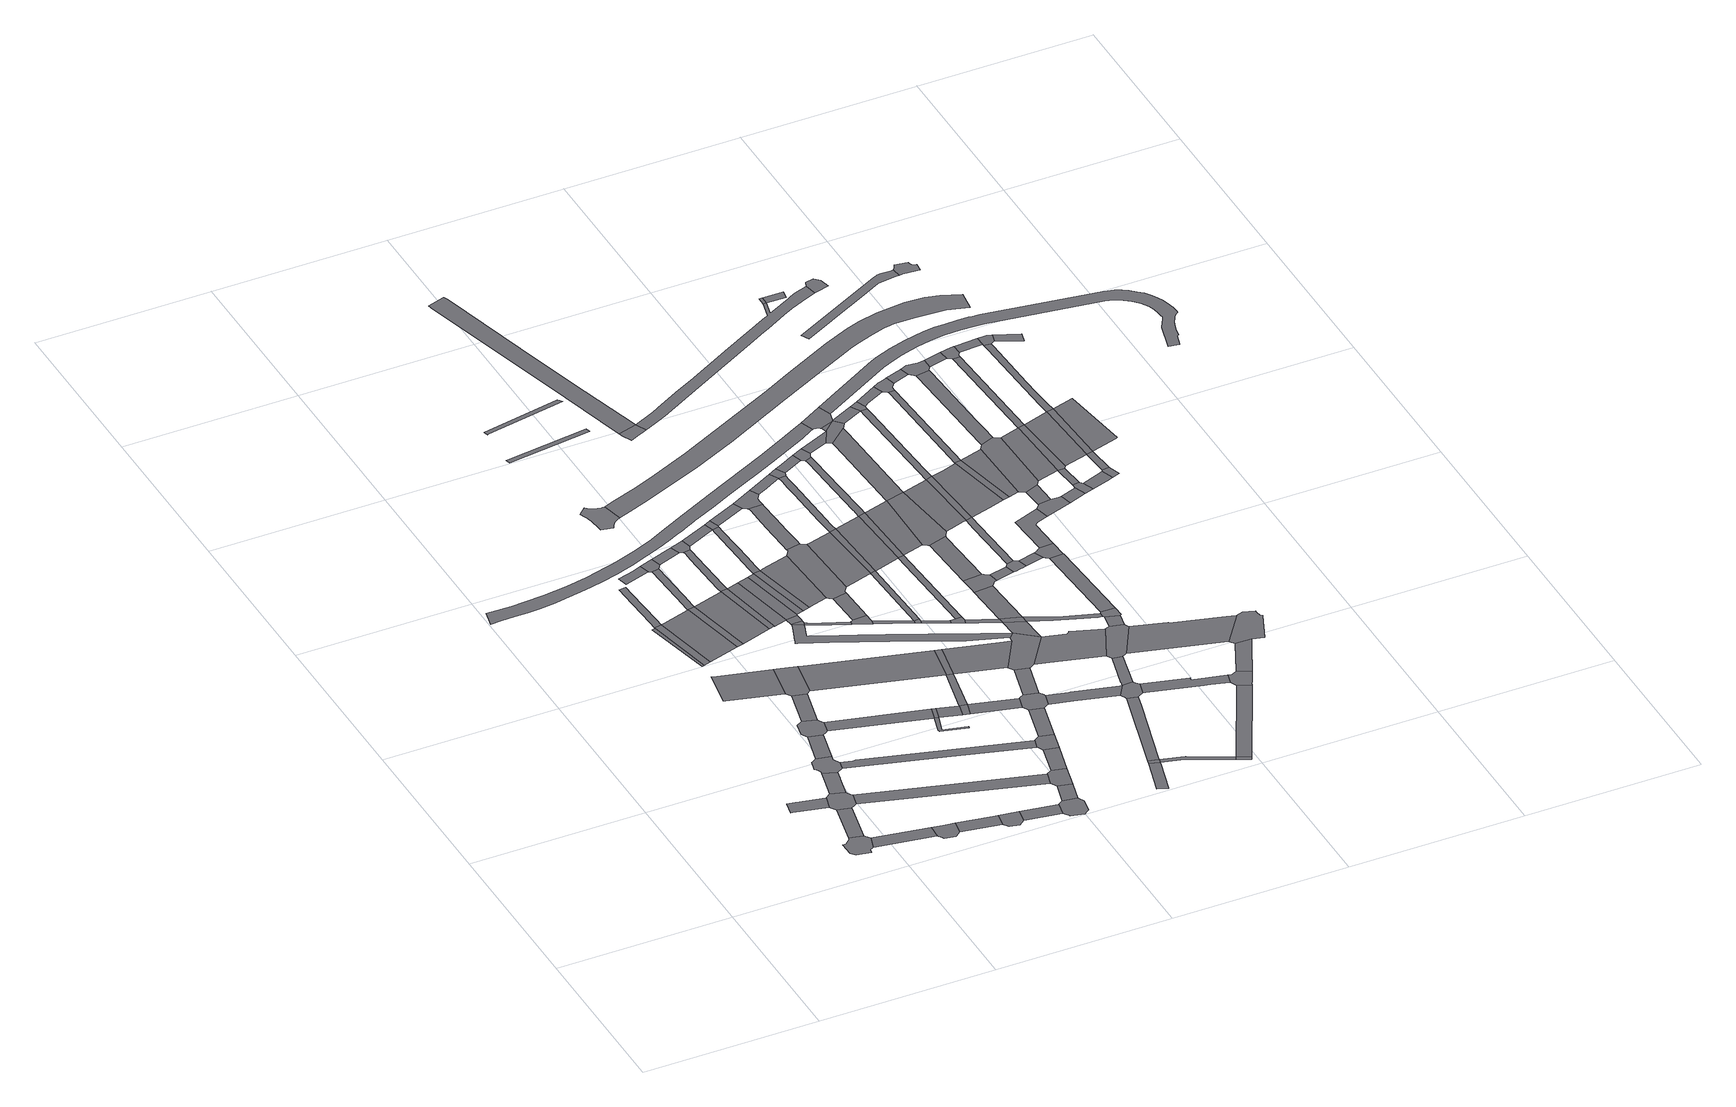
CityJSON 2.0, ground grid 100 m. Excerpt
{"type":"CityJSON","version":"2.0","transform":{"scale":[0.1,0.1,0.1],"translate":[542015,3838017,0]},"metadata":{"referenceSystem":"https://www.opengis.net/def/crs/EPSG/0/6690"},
"CityObjects":{
"road1":{"type":"Road","geometry":[{"type":"MultiSurface","lod":"1","boundaries":[[[0,1,2,3,4,5,6,7,8,9,10,11]]]}]},
"road2":{"type":"Road","attributes":{"RoadStructureAttribute.sectionType":"1"},"geometry":[{"type":"MultiSurface","lod":"1","boundaries":[[[12,13,14,15,16,17,18,19]]]}]},
"road3":{"type":"Road","attributes":{"RoadStructureAttribute.sectionType":"1"},"geometry":[{"type":"MultiSurface","lod":"1","boundaries":[[[20,0,11,21]]]}]},
"road4":{"type":"Road","geometry":[{"type":"MultiSurface","lod":"1","boundaries":[[[22,19,18,20,21,23,24,25,26,27,28]]]}]},
"road5":{"type":"Road","attributes":{"RoadStructureAttribute.sectionType":"1"},"geometry":[{"type":"MultiSurface","lod":"1","boundaries":[[[9,8,29,30]]]}]},
"road6":{"type":"Road","attributes":{"RoadStructureAttribute.sectionType":"1"},"geometry":[{"type":"MultiSurface","lod":"1","boundaries":[[[31,32,22,28,33,34,35]]]}]},
"road7":{"type":"Road","geometry":[{"type":"MultiSurface","lod":"1","boundaries":[[[36,37,38,39,40,41,42,31,35,43,44,45,46,47,48]]]}]},
"road8":{"type":"Road","geometry":[{"type":"MultiSurface","lod":"1","boundaries":[[[49,50,30,29,51,52,53,54,55]]]}]},
"road9":{"type":"Road","attributes":{"RoadStructureAttribute.sectionType":"1"},"geometry":[{"type":"MultiSurface","lod":"1","boundaries":[[[56,36,48,57]]]}]},
"road10":{"type":"Road","attributes":{"RoadStructureAttribute.sectionType":"1"},"geometry":[{"type":"MultiSurface","lod":"1","boundaries":[[[58,59,60,61]]]}]},
"road11":{"type":"Road","geometry":[{"type":"MultiSurface","lod":"1","boundaries":[[[62,63,64,56,57,65,66,67,68,69,70]]]}]},
"road12":{"type":"Road","geometry":[{"type":"MultiSurface","lod":"1","boundaries":[[[71,72,58,61,73]]]}]},
"road13":{"type":"Road","attributes":{"RoadStructureAttribute.sectionType":"1"},"geometry":[{"type":"MultiSurface","lod":"1","boundaries":[[[74,75,76,77,78,79]]]}]},
"road14":{"type":"Road","attributes":{"RoadStructureAttribute.sectionType":"1"},"geometry":[{"type":"MultiSurface","lod":"1","boundaries":[[[80,55,54,81,82]]]}]},
"road15":{"type":"Road","attributes":{"RoadStructureAttribute.sectionType":"1"},"geometry":[{"type":"MultiSurface","lod":"1","boundaries":[[[83,84,85,86,87,88,72,71]]]}]},
"road16":{"type":"Road","attributes":{"RoadStructureAttribute.sectionType":"1"},"geometry":[{"type":"MultiSurface","lod":"1","boundaries":[[[89,62,70,90]]]}]},
"road17":{"type":"Road","attributes":{"RoadStructureAttribute.sectionType":"1"},"geometry":[{"type":"MultiSurface","lod":"1","boundaries":[[[91,92,71,73,93]]]}]},
"road18":{"type":"Road","attributes":{"RoadStructureAttribute.sectionType":"1"},"geometry":[{"type":"MultiSurface","lod":"1","boundaries":[[[25,24,94,95]]]}]},
"road19":{"type":"Road","geometry":[{"type":"MultiSurface","lod":"1","boundaries":[[[96,79,78,97,89,90,98,99]]]}]},
"road20":{"type":"Road","geometry":[{"type":"MultiSurface","lod":"1","boundaries":[[[82,81,100,101,102,103,104]]]}]},
"road21":{"type":"Road","attributes":{"RoadStructureAttribute.sectionType":"1"},"geometry":[{"type":"MultiSurface","lod":"1","boundaries":[[[105,106,107,108,109]]]}]},
"road22":{"type":"Road","geometry":[{"type":"MultiSurface","lod":"1","boundaries":[[[110,111,91,93,112]]]}]},
"road23":{"type":"Road","attributes":{"RoadStructureAttribute.sectionType":"1"},"geometry":[{"type":"MultiSurface","lod":"1","boundaries":[[[113,114,115,116,117,118,119,120,111,110]]]}]},
"road24":{"type":"Road","attributes":{"RoadStructureAttribute.sectionType":"1"},"geometry":[{"type":"MultiSurface","lod":"1","boundaries":[[[67,66,121,122,123]]]}]},
"road25":{"type":"Road","attributes":{"RoadStructureAttribute.sectionType":"1"},"geometry":[{"type":"MultiSurface","lod":"1","boundaries":[[[124,125,126,45,44,127,128,129,130]]]}]},
"road26":{"type":"Road","attributes":{"RoadStructureAttribute.sectionType":"1"},"geometry":[{"type":"MultiSurface","lod":"1","boundaries":[[[131,132,110,112,133,134]]]}]},
"road27":{"type":"Road","geometry":[{"type":"MultiSurface","lod":"1","boundaries":[[[135,105,109,117,116,136]]]}]},
"road28":{"type":"Road","attributes":{"RoadStructureAttribute.sectionType":"1"},"geometry":[{"type":"MultiSurface","lod":"1","boundaries":[[[104,103,137,138]]]}]},
"road29":{"type":"Road","geometry":[{"type":"MultiSurface","lod":"1","boundaries":[[[139,140,141,142,143,144,145,146,147,148,149,150,151,152,153,154,155,156,157,158,159,160,161,162,163]]]}]},
"road30":{"type":"Road","geometry":[{"type":"MultiSurface","lod":"1","boundaries":[[[164,165,131,134,166,167,168,169,170,171]]]}]},
"road31":{"type":"Road","attributes":{"RoadStructureAttribute.sectionType":"1"},"geometry":[{"type":"MultiSurface","lod":"1","boundaries":[[[172,135,136,173]]]}]},
"road32":{"type":"Road","geometry":[{"type":"MultiSurface","lod":"1","boundaries":[[[174,175,138,137,176,177,178,179,180,181,182]]]}]},
"road33":{"type":"Road","attributes":{"RoadStructureAttribute.sectionType":"1"},"geometry":[{"type":"MultiSurface","lod":"1","boundaries":[[[183,164,171,184,185]]]}]},
"road34":{"type":"Road","attributes":{"RoadStructureAttribute.sectionType":"1"},"geometry":[{"type":"MultiSurface","lod":"1","boundaries":[[[186,187,188,189,190,191,192,193,165,164]]]}]},
"road35":{"type":"Road","attributes":{"RoadStructureAttribute.sectionType":"1"},"geometry":[{"type":"MultiSurface","lod":"1","boundaries":[[[122,194,195,196,197,198,199]]]}]},
"road36":{"type":"Road","geometry":[{"type":"MultiSurface","lod":"1","boundaries":[[[123,122,199,200]]]}]},
"road37":{"type":"Road","geometry":[{"type":"MultiSurface","lod":"1","boundaries":[[[201,202,203,204]]]}]},
"road38":{"type":"Road","attributes":{"RoadStructureAttribute.sectionType":"1"},"geometry":[{"type":"MultiSurface","lod":"1","boundaries":[[[205,99,98,206,207]]]}]},
"road39":{"type":"Road","attributes":{"RoadStructureAttribute.sectionType":"1"},"geometry":[{"type":"MultiSurface","lod":"1","boundaries":[[[208,209,185,202,201]]]}]},
"road40":{"type":"Road","geometry":[{"type":"MultiSurface","lod":"1","boundaries":[[[210,172,173,190,189,211,212]]]}]},
"road41":{"type":"Road","attributes":{"RoadStructureAttribute.sectionType":"1"},"geometry":[{"type":"MultiSurface","lod":"1","boundaries":[[[213,174,182,214]]]}]},
"road42":{"type":"Road","geometry":[{"type":"MultiSurface","lod":"1","boundaries":[[[215,183,185,209,216]]]}]},
"road43":{"type":"Road","attributes":{"RoadStructureAttribute.sectionType":"1"},"geometry":[{"type":"MultiSurface","lod":"1","boundaries":[[[217,218,219,220,221,222,223,224,225,226,227,228,229,230,231,232,233,234,235,236,237,238,239,240,241,242,243,244,245,246,247,248,249,250,251,252,253,254,255,256,257,258,259,260,261,262,263,264,265]]]}]},
"road44":{"type":"Road","attributes":{"RoadStructureAttribute.sectionType":"1"},"geometry":[{"type":"MultiSurface","lod":"1","boundaries":[[[200,199,266,267]]]}]},
"road45":{"type":"Road","geometry":[{"type":"MultiSurface","lod":"1","boundaries":[[[268,95,94,269,213,214,270]]]}]},
"road46":{"type":"Road","attributes":{"RoadStructureAttribute.sectionType":"1"},"geometry":[{"type":"MultiSurface","lod":"1","boundaries":[[[271,215,216,272]]]}]},
"road47":{"type":"Road","attributes":{"RoadStructureAttribute.sectionType":"1"},"geometry":[{"type":"MultiSurface","lod":"1","boundaries":[[[273,274,275,276,277]]]}]},
"road48":{"type":"Road","attributes":{"RoadStructureAttribute.sectionType":"1"},"geometry":[{"type":"MultiSurface","lod":"1","boundaries":[[[278,279,280,204,203,281,282,283,284,285,286]]]}]},
"road49":{"type":"Road","geometry":[{"type":"MultiSurface","lod":"1","boundaries":[[[267,266,287,288]]]}]},
"road50":{"type":"Road","geometry":[{"type":"MultiSurface","lod":"1","boundaries":[[[289,290,271,272,291]]]}]},
"road51":{"type":"Road","attributes":{"RoadStructureAttribute.sectionType":"1"},"geometry":[{"type":"MultiSurface","lod":"1","boundaries":[[[292,293,294,210,212,295,296,297]]]}]},
"road52":{"type":"Road","attributes":{"RoadStructureAttribute.sectionType":"1"},"geometry":[{"type":"MultiSurface","lod":"1","boundaries":[[[298,268,270,299]]]}]},
"road53":{"type":"Road","attributes":{"RoadStructureAttribute.sectionType":"1"},"geometry":[{"type":"MultiSurface","lod":"1","boundaries":[[[300,301,302,303,304]]]}]},
"road54":{"type":"Road","attributes":{"RoadStructureAttribute.sectionType":"1"},"geometry":[{"type":"MultiSurface","lod":"1","boundaries":[[[305,306,307,308,309,310,297,311,312,313,314,315,290,289]]]}]},
"road55":{"type":"Road","attributes":{"RoadStructureAttribute.sectionType":"1"},"geometry":[{"type":"MultiSurface","lod":"1","boundaries":[[[206,316,267,288,317]]]}]},
"road56":{"type":"Road","attributes":{"RoadStructureAttribute.sectionType":"1"},"geometry":[{"type":"MultiSurface","lod":"1","boundaries":[[[318,319,320,289,291,321,322]]]}]},
"road57":{"type":"Road","geometry":[{"type":"MultiSurface","lod":"1","boundaries":[[[323,324,130,129,325,298,299,326]]]}]},
"road58":{"type":"Road","geometry":[{"type":"MultiSurface","lod":"1","boundaries":[[[327,328,329,286,285,330,331,332,333,334]]]}]},
"road59":{"type":"Road","attributes":{"RoadStructureAttribute.sectionType":"1"},"geometry":[{"type":"MultiSurface","lod":"1","boundaries":[[[288,287,335,336]]]}]},
"road60":{"type":"Road","geometry":[{"type":"MultiSurface","lod":"1","boundaries":[[[337,292,297,310,338]]]}]},
"road61":{"type":"Road","attributes":{"RoadStructureAttribute.sectionType":"1"},"geometry":[{"type":"MultiSurface","lod":"1","boundaries":[[[339,340,341,329,328]]]}]},
"road62":{"type":"Road","geometry":[{"type":"MultiSurface","lod":"1","boundaries":[[[207,206,317,342]]]}]},
"road63":{"type":"Road","attributes":{"RoadStructureAttribute.sectionType":"1"},"geometry":[{"type":"MultiSurface","lod":"1","boundaries":[[[202,343,344,345,346,347,348,349,350,351,352,353,354,355,356,357,358,359,360,361,362,363,364,365,366,367,368,203]]]}]},
"road64":{"type":"Road","attributes":{"RoadStructureAttribute.sectionType":"1"},"geometry":[{"type":"MultiSurface","lod":"1","boundaries":[[[369,323,326,370]]]}]},
"road65":{"type":"Road","attributes":{"RoadStructureAttribute.sectionType":"1"},"geometry":[{"type":"MultiSurface","lod":"1","boundaries":[[[334,333,371,372,373]]]}]},
"road66":{"type":"Road","attributes":{"RoadStructureAttribute.sectionType":"1"},"geometry":[{"type":"MultiSurface","lod":"1","boundaries":[[[374,337,338,375]]]}]},
"road67":{"type":"Road","geometry":[{"type":"MultiSurface","lod":"1","boundaries":[[[376,377,378,379,318,322,380,340,339,381,382,383,384]]]}]},
"road68":{"type":"Road","geometry":[{"type":"MultiSurface","lod":"1","boundaries":[[[385,386,387,336,335,388,369,370,389,390,391,392,393,394]]]}]},
"road69":{"type":"Road","attributes":{"RoadStructureAttribute.sectionType":"1"},"geometry":[{"type":"MultiSurface","lod":"1","boundaries":[[[395,396,397,398,399]]]}]},
"road70":{"type":"Road","geometry":[{"type":"MultiSurface","lod":"1","boundaries":[[[400,373,372,401,402]]]}]},
"road71":{"type":"Road","attributes":{"RoadStructureAttribute.sectionType":"1"},"geometry":[{"type":"MultiSurface","lod":"1","boundaries":[[[403,404,405,406,407,408,409,410,411,412,378,377]]]}]},
"road72":{"type":"Road","attributes":{"RoadStructureAttribute.sectionType":"1"},"geometry":[{"type":"MultiSurface","lod":"1","boundaries":[[[413,342,317,414,415,416]]]}]},
"road73":{"type":"Road","geometry":[{"type":"MultiSurface","lod":"1","boundaries":[[[417,418,419,420,421,422,423]]]}]},
"road74":{"type":"Road","attributes":{"RoadStructureAttribute.sectionType":"1"},"geometry":[{"type":"MultiSurface","lod":"1","boundaries":[[[424,385,394,425]]]}]},
"road75":{"type":"Road","geometry":[{"type":"MultiSurface","lod":"1","boundaries":[[[426,395,399,427]]]}]},
"road76":{"type":"Road","attributes":{"RoadStructureAttribute.sectionType":"1"},"geometry":[{"type":"MultiSurface","lod":"1","boundaries":[[[428,429,430,431,432,373,400]]]}]},
"road77":{"type":"Road","attributes":{"RoadStructureAttribute.sectionType":"1"},"geometry":[{"type":"MultiSurface","lod":"1","boundaries":[[[433,434,435,436,437,438,439,440,441,442,418,417]]]}]},
"road78":{"type":"Road","attributes":{"RoadStructureAttribute.sectionType":"1"},"geometry":[{"type":"MultiSurface","lod":"1","boundaries":[[[402,401,443,444]]]}]},
"road79":{"type":"Road","geometry":[{"type":"MultiSurface","lod":"1","boundaries":[[[445,446,384,383,447,448,449,450,431]]]}]},
"road80":{"type":"Road","geometry":[{"type":"MultiSurface","lod":"1","boundaries":[[[451,374,375,452,408,407,453,454,455]]]}]},
"road81":{"type":"Road","geometry":[{"type":"MultiSurface","lod":"1","boundaries":[[[456,457,444,443,458,459,460,461,462]]]}]},
"road82":{"type":"Road","attributes":{"RoadStructureAttribute.sectionType":"1"},"geometry":[{"type":"MultiSurface","lod":"1","boundaries":[[[463,445,431,430]]]}]},
"road83":{"type":"Road","attributes":{"RoadStructureAttribute.sectionType":"1"},"geometry":[{"type":"MultiSurface","lod":"1","boundaries":[[[464,465,466,392,391,467,468,469]]]}]},
"road84":{"type":"Road","attributes":{"RoadStructureAttribute.sectionType":"1"},"geometry":[{"type":"MultiSurface","lod":"1","boundaries":[[[470,426,427,471,472,473]]]}]},
"road85":{"type":"Road","geometry":[{"type":"MultiSurface","lod":"1","boundaries":[[[355,354,474,416,415,475,424,425,476,477,478,479]]]}]},
"road86":{"type":"Road","attributes":{"RoadStructureAttribute.sectionType":"1"},"geometry":[{"type":"MultiSurface","lod":"1","boundaries":[[[480,451,455,481,482,483,484]]]}]},
"road87":{"type":"Road","attributes":{"RoadStructureAttribute.sectionType":"1"},"geometry":[{"type":"MultiSurface","lod":"1","boundaries":[[[485,486,427,399,487,488,489,490,491]]]}]},
"road88":{"type":"Road","attributes":{"RoadStructureAttribute.sectionType":"1"},"geometry":[{"type":"MultiSurface","lod":"1","boundaries":[[[462,461,492,493,494,495,496,497]]]}]},
"road89":{"type":"Road","attributes":{"RoadStructureAttribute.sectionType":"1"},"geometry":[{"type":"MultiSurface","lod":"1","boundaries":[[[498,499,500,501,502,457,456]]]}]},
"road90":{"type":"Road","geometry":[{"type":"MultiSurface","lod":"1","boundaries":[[[503,463,430,504,505,501]]]}]},
"road91":{"type":"Road","attributes":{"RoadStructureAttribute.sectionType":"1"},"geometry":[{"type":"MultiSurface","lod":"1","boundaries":[[[506,507,508,509,510,484,511,512,513,514,515,516,445,463]]]}]},
"road92":{"type":"Road","geometry":[{"type":"MultiSurface","lod":"1","boundaries":[[[496,355,479,517,518,519]]]}]},
"road93":{"type":"Road","geometry":[{"type":"MultiSurface","lod":"1","boundaries":[[[520,480,484,510,521,522]]]}]},
"road94":{"type":"Road","geometry":[{"type":"MultiSurface","lod":"1","boundaries":[[[497,496,519,523]]]}]},
"road95":{"type":"Road","geometry":[{"type":"MultiSurface","lod":"1","boundaries":[[[524,503,501,500]]]}]},
"road96":{"type":"Road","geometry":[{"type":"MultiSurface","lod":"1","boundaries":[[[525,526,469,468,527,470,473,528,529,530]]]}]},
"road97":{"type":"Road","attributes":{"RoadStructureAttribute.sectionType":"1"},"geometry":[{"type":"MultiSurface","lod":"1","boundaries":[[[531,532,533,497,523]]]}]},
"road98":{"type":"Road","geometry":[{"type":"MultiSurface","lod":"1","boundaries":[[[491,490,534,535,536]]]}]},
"road99":{"type":"Road","attributes":{"RoadStructureAttribute.sectionType":"1"},"geometry":[{"type":"MultiSurface","lod":"1","boundaries":[[[537,538,539,540,541,479,478,542,543,544]]]}]},
"road100":{"type":"Road","attributes":{"RoadStructureAttribute.sectionType":"1"},"geometry":[{"type":"MultiSurface","lod":"1","boundaries":[[[545,546,520,522,547]]]}]},
"road101":{"type":"Road","geometry":[{"type":"MultiSurface","lod":"1","boundaries":[[[548,549,550,524,500,551,552]]]}]},
"road102":{"type":"Road","geometry":[{"type":"MultiSurface","lod":"1","boundaries":[[[553,554,555,556,557,558,532,531,559,560,561,562,563]]]}]},
"road103":{"type":"Road","attributes":{"RoadStructureAttribute.sectionType":"1"},"geometry":[{"type":"MultiSurface","lod":"1","boundaries":[[[564,565,566,469,526,567]]]}]},
"road104":{"type":"Road","attributes":{"RoadStructureAttribute.sectionType":"1"},"geometry":[{"type":"MultiSurface","lod":"1","boundaries":[[[568,569,570,571,572,573,574,575,576,577,578,579,580,503,524]]]}]},
"road105":{"type":"Road","attributes":{"RoadStructureAttribute.sectionType":"1"},"geometry":[{"type":"MultiSurface","lod":"1","boundaries":[[[581,582,583,556,555]]]}]},
"road106":{"type":"Road","geometry":[{"type":"MultiSurface","lod":"1","boundaries":[[[584,545,547,574,573,585,586]]]}]},
"road107":{"type":"Road","attributes":{"RoadStructureAttribute.sectionType":"1"},"geometry":[{"type":"MultiSurface","lod":"1","boundaries":[[[587,588,589,523,519,590,591,592,593,594]]]}]},
"road108":{"type":"Road","attributes":{"RoadStructureAttribute.sectionType":"1"},"geometry":[{"type":"MultiSurface","lod":"1","boundaries":[[[595,563,562,596,597]]]}]},
"road109":{"type":"Road","geometry":[{"type":"MultiSurface","lod":"1","boundaries":[[[598,599,600,548,552,601,583,582,602,603]]]}]},
"road110":{"type":"Road","geometry":[{"type":"MultiSurface","lod":"1","boundaries":[[[604,605,544,543,606,607,564,567,608,609,610,611,612,613]]]}]},
"road111":{"type":"Road","attributes":{"RoadStructureAttribute.sectionType":"1"},"geometry":[{"type":"MultiSurface","lod":"1","boundaries":[[[614,536,535,615]]]}]},
"road112":{"type":"Road","attributes":{"RoadStructureAttribute.sectionType":"1"},"geometry":[{"type":"MultiSurface","lod":"1","boundaries":[[[616,617,530,529,618,619,620,621,622]]]}]},
"road113":{"type":"Road","attributes":{"RoadStructureAttribute.sectionType":"1"},"geometry":[{"type":"MultiSurface","lod":"1","boundaries":[[[623,624,584,586,625]]]}]},
"road114":{"type":"Road","geometry":[{"type":"MultiSurface","lod":"1","boundaries":[[[626,627,595,597,628,629,630,631,632]]]}]},
"road115":{"type":"Road","attributes":{"RoadStructureAttribute.sectionType":"1"},"geometry":[{"type":"MultiSurface","lod":"1","boundaries":[[[633,634,635,636,637,638,639,599,598]]]}]},
"road116":{"type":"Road","attributes":{"RoadStructureAttribute.sectionType":"1"},"geometry":[{"type":"MultiSurface","lod":"1","boundaries":[[[640,641,598,603,642,643,644]]]}]},
"road117":{"type":"Road","attributes":{"RoadStructureAttribute.sectionType":"1"},"geometry":[{"type":"MultiSurface","lod":"1","boundaries":[[[645,604,613,646]]]}]},
"road118":{"type":"Road","attributes":{"RoadStructureAttribute.sectionType":"1"},"geometry":[{"type":"MultiSurface","lod":"1","boundaries":[[[647,644,648,627,626,649,650,651]]]}]},
"road119":{"type":"Road","geometry":[{"type":"MultiSurface","lod":"1","boundaries":[[[652,653,654,594,593,655,645,646,656,657,658,659]]]}]},
"road120":{"type":"Road","attributes":{"RoadStructureAttribute.sectionType":"1"},"geometry":[{"type":"MultiSurface","lod":"1","boundaries":[[[660,632,631,661]]]}]},
"road121":{"type":"Road","attributes":{"RoadStructureAttribute.sectionType":"1"},"geometry":[{"type":"MultiSurface","lod":"1","boundaries":[[[662,663,664,665,666,667,668,669,670,671,672,673,674,675,676,163,162,677,678,679,680,681,682,683,684,685,686,687,688,689,690,691,692,693,694]]]}]},
"road122":{"type":"Road","geometry":[{"type":"MultiSurface","lod":"1","boundaries":[[[695,623,625,696,636,635,697,698]]]}]},
"road123":{"type":"Road","geometry":[{"type":"MultiSurface","lod":"1","boundaries":[[[699,700,217,265,701,702,703,704,695,705]]]}]},
"road124":{"type":"Road","geometry":[{"type":"MultiSurface","lod":"1","boundaries":[[[695,704,706,623]]]}]},
"road125":{"type":"Road","attributes":{"RoadStructureAttribute.sectionType":"1"},"geometry":[{"type":"MultiSurface","lod":"1","boundaries":[[[707,708,709,710,711,712,713,714,715,716,717,718,719,720,417,423,721,722,723,724,725,726,727,728,729,730,731]]]}]},
"road126":{"type":"Road","geometry":[{"type":"MultiSurface","lod":"1","boundaries":[[[732,640,644,647]]]}]},
"road127":{"type":"Road","attributes":{"RoadStructureAttribute.sectionType":"1"},"geometry":[{"type":"MultiSurface","lod":"1","boundaries":[[[733,734,735,736,737,652,659]]]}]},
"road128":{"type":"Road","geometry":[{"type":"MultiSurface","lod":"1","boundaries":[[[738,739,740,622,621,741,742,614,615,743,744,745,746]]]}]},
"road129":{"type":"Road","geometry":[{"type":"MultiSurface","lod":"1","boundaries":[[[747,748,749,750,660,661,751,736,735]]]}]},
"road130":{"type":"Road","attributes":{"RoadStructureAttribute.sectionType":"1"},"geometry":[{"type":"MultiSurface","lod":"1","boundaries":[[[752,753,754,611,610,755,756]]]}]},
"road131":{"type":"Road","attributes":{"RoadStructureAttribute.sectionType":"1"},"geometry":[{"type":"MultiSurface","lod":"1","boundaries":[[[757,758,695,698,759]]]}]},
"road132":{"type":"Road","attributes":{"RoadStructureAttribute.sectionType":"1"},"geometry":[{"type":"MultiSurface","lod":"1","boundaries":[[[760,761,762,759,763,764,765,766,640,732]]]}]},
"road133":{"type":"Road","attributes":{"RoadStructureAttribute.sectionType":"1"},"geometry":[{"type":"MultiSurface","lod":"1","boundaries":[[[767,768,769,770,732,647,771,772]]]}]},
"road134":{"type":"Road","attributes":{"RoadStructureAttribute.sectionType":"1"},"geometry":[{"type":"MultiSurface","lod":"1","boundaries":[[[773,774,748,747,775,776,777,778]]]}]},
"road135":{"type":"Road","attributes":{"RoadStructureAttribute.sectionType":"1"},"geometry":[{"type":"MultiSurface","lod":"1","boundaries":[[[779,780,781,738,746,782,783,784]]]}]},
"road136":{"type":"Road","geometry":[{"type":"MultiSurface","lod":"1","boundaries":[[[785,757,759,762,786,787]]]}]},
"road137":{"type":"Road","geometry":[{"type":"MultiSurface","lod":"1","boundaries":[[[788,789,767,772,790]]]}]},
"road138":{"type":"Road","attributes":{"RoadStructureAttribute.sectionType":"1"},"geometry":[{"type":"MultiSurface","lod":"1","boundaries":[[[791,788,790,792]]]}]},
"road139":{"type":"Road","attributes":{"RoadStructureAttribute.sectionType":"1"},"geometry":[{"type":"MultiSurface","lod":"1","boundaries":[[[793,785,787,794,795]]]}]},
"road140":{"type":"Road","attributes":{"RoadStructureAttribute.sectionType":"1"},"geometry":[{"type":"MultiSurface","lod":"1","boundaries":[[[796,797,798,799,800,801,789,788]]]}]},
"road141":{"type":"Road","geometry":[{"type":"MultiSurface","lod":"1","boundaries":[[[802,803,804,805,773,778,806,807]]]}]},
"road142":{"type":"Road","geometry":[{"type":"MultiSurface","lod":"1","boundaries":[[[808,756,755,809,779,784,810,811,812,813,814,815]]]}]},
"road143":{"type":"Road","attributes":{"RoadStructureAttribute.sectionType":"1"},"geometry":[{"type":"MultiSurface","lod":"1","boundaries":[[[816,817,804,803]]]}]},
"road144":{"type":"Road","geometry":[{"type":"MultiSurface","lod":"1","boundaries":[[[818,819,820,821,793,795,799,798,822,823,824]]]}]},
"road145":{"type":"Road","geometry":[{"type":"MultiSurface","lod":"1","boundaries":[[[825,826,827,791,792,828,817,816,829,830,831]]]}]},
"road146":{"type":"Road","geometry":[{"type":"MultiSurface","lod":"1","boundaries":[[[832,713,712,833]]]}]},
"road147":{"type":"Road","attributes":{"RoadStructureAttribute.sectionType":"1"},"geometry":[{"type":"MultiSurface","lod":"1","boundaries":[[[834,835,807,806,836]]]}]},
"road148":{"type":"Road","attributes":{"RoadStructureAttribute.sectionType":"1"},"geometry":[{"type":"MultiSurface","lod":"1","boundaries":[[[837,818,824,838]]]}]},
"road149":{"type":"Road","geometry":[{"type":"MultiSurface","lod":"1","boundaries":[[[839,840,841,833,712]]]}]},
"road150":{"type":"Road","attributes":{"RoadStructureAttribute.sectionType":"1"},"geometry":[{"type":"MultiSurface","lod":"1","boundaries":[[[842,843,844,845,846,847,848,849,827,826]]]}]},
"road151":{"type":"Road","geometry":[{"type":"MultiSurface","lod":"1","boundaries":[[[850,831,830,851]]]}]},
"road152":{"type":"Road","geometry":[{"type":"MultiSurface","lod":"1","boundaries":[[[852,853,834,836,854,855]]]}]},
"road153":{"type":"Road","attributes":{"RoadStructureAttribute.sectionType":"1"},"geometry":[{"type":"MultiSurface","lod":"1","boundaries":[[[851,853,852,856]]]}]},
"road154":{"type":"Road","geometry":[{"type":"MultiSurface","lod":"1","boundaries":[[[857,858,837,838,859,846,845,860,861,862,863]]]}]},
"road155":{"type":"Road","geometry":[{"type":"MultiSurface","lod":"1","boundaries":[[[864,850,851,856,865]]]}]},
"road156":{"type":"Road","attributes":{"RoadStructureAttribute.sectionType":"1"},"geometry":[{"type":"MultiSurface","lod":"1","boundaries":[[[866,855,854,867,868]]]}]},
"road157":{"type":"Road","attributes":{"RoadStructureAttribute.sectionType":"1"},"geometry":[{"type":"MultiSurface","lod":"1","boundaries":[[[869,870,864,865,871]]]}]},
"road158":{"type":"Road","geometry":[{"type":"MultiSurface","lod":"1","boundaries":[[[872,873,866,868,874]]]}]},
"road159":{"type":"Road","geometry":[{"type":"MultiSurface","lod":"1","boundaries":[[[875,876,707,731,877,878,879]]]}]},
"road160":{"type":"Road","attributes":{"RoadStructureAttribute.sectionType":"1"},"geometry":[{"type":"MultiSurface","lod":"1","boundaries":[[[880,863,862,881]]]}]},
"road161":{"type":"Road","attributes":{"RoadStructureAttribute.sectionType":"1"},"geometry":[{"type":"MultiSurface","lod":"1","boundaries":[[[882,883,884,885,886,887,888,889,890,891,892,893,894,895,896,897]]]}]},
"road162":{"type":"Road","attributes":{"RoadStructureAttribute.sectionType":"1"},"geometry":[{"type":"MultiSurface","lod":"1","boundaries":[[[898,899,850,864,900]]]}]},
"road163":{"type":"Road","attributes":{"RoadStructureAttribute.sectionType":"1"},"geometry":[{"type":"MultiSurface","lod":"1","boundaries":[[[901,871,873,872]]]}]},
"road164":{"type":"Road","geometry":[{"type":"MultiSurface","lod":"1","boundaries":[[[902,869,871,901]]]}]},
"road165":{"type":"Road","geometry":[{"type":"MultiSurface","lod":"1","boundaries":[[[903,904,880,881,898,900,905,906]]]}]},
"road166":{"type":"Road","attributes":{"RoadStructureAttribute.sectionType":"1"},"geometry":[{"type":"MultiSurface","lod":"1","boundaries":[[[907,902,901,908,909,910]]]}]},
"road167":{"type":"Road","attributes":{"RoadStructureAttribute.sectionType":"1"},"geometry":[{"type":"MultiSurface","lod":"1","boundaries":[[[911,912,913,914,869,902,915,916,917,918,919,920]]]}]},
"road168":{"type":"Road","attributes":{"RoadStructureAttribute.sectionType":"1"},"geometry":[{"type":"MultiSurface","lod":"1","boundaries":[[[921,922,903,906,923]]]}]},
"road169":{"type":"Road","attributes":{"RoadStructureAttribute.sectionType":"1"},"geometry":[{"type":"MultiSurface","lod":"1","boundaries":[[[924,925,926,927,928,929,930,931,932,933,934,935,936,937,938,939,940,941,942,943,944,945,946,947,948,949,950,951,952,953,954,955,956,957,958,959,960,961,962,699,705,963,964,965,966,967,968,969,970,971,972,973,974,975,976,977,978,979,980,981,982,983,984,985]]]}]},
"road170":{"type":"Road","geometry":[{"type":"MultiSurface","lod":"1","boundaries":[[[986,987,921,923,911,920,988,989,990]]]}]},
"road171":{"type":"Road","attributes":{"RoadStructureAttribute.sectionType":"1"},"geometry":[{"type":"MultiSurface","lod":"1","boundaries":[[[990,989,991,992]]]}]},
"road172":{"type":"Road","geometry":[{"type":"MultiSurface","lod":"1","boundaries":[[[993,994,897,896,995,996,997,998,999,1000,1001,1002]]]}]}
},
"vertices":[
[831,348,0],[828,334,0],[796,308,0],[778,308,0],[779,227,0],[801,199,0],[879,184,0],[884,206,0],[906,221,0],[932,298,0],[925,309,0],[909,332,0],
[727,740,0],[723,741,0],[679,751,0],[662,673,0],[672,671,0],[710,662,0],[858,629,0],[880,708,0],
[882,592,0],[961,575,0],
[912,729,0],[983,587,0],[995,593,0],[1013,671,0],[1008,672,0],[1004,681,0],[990,708,0],
[1243,165,0],[1248,245,0],
[955,909,0],[939,842,0],[1017,824,0],[1017,826,0],[1029,879,0],
[983,1034,0],[952,1015,0],[949,1014,0],[935,955,0],[937,955,0],[948,937,0],[957,922,0],[1064,899,0],[1065,899,0],[1079,953,0],[1063,980,0],[1057,989,0],[1063,1015,0],
[1336,230,0],[1311,234,0],[1259,143,0],[1266,132,0],[1327,121,0],[1360,145,0],[1373,224,0],
[1027,1221,0],[1105,1200,0],
[746,2401,0],[724,2395,0],[815,2002,0],[829,2006,0],
[1058,1353,0],[1025,1333,0],[1008,1255,0],[1129,1214,0],[1140,1221,0],[1157,1298,0],[1155,1299,0],[1150,1307,0],[1136,1332,0],
[786,2414,0],[746,2406,0],[869,2019,0],
[846,1893,0],[817,1901,0],[779,1687,0],[791,1684,0],[1089,1604,0],[1127,1820,0],
[1573,191,0],[1585,108,0],[1599,187,0],
[783,2469,0],[770,2722,0],[767,2784,0],[728,2778,0],[730,2720,0],[743,2461,0],
[1110,1572,0],[1189,1554,0],
[965,2468,0],[805,2420,0],[1048,2073,0],
[1958,318,0],[1979,396,0],
[1145,1815,0],[1091,1601,0],[1212,1571,0],[1251,1787,0],
[1607,76,0],[1664,64,0],[1677,74,0],[1697,90,0],[1710,168,0],
[913,2912,0],[867,2895,0],[768,2865,0],[780,2806,0],[928,2851,0],
[1004,2479,0],[964,2473,0],[1087,2085,0],
[1003,2503,0],[1002,2521,0],[1002,2522,0],[987,2854,0],[946,2843,0],[962,2520,0],[962,2519,0],[963,2497,0],
[1669,1083,0],[1678,1081,0],[1698,1158,0],
[1231,916,0],[1160,936,0],[1146,934,0],[1132,881,0],[1585,753,0],[2034,626,0],[2050,684,0],
[1184,2534,0],[1180,2533,0],[1134,2100,0],[1263,2140,0],
[991,2940,0],[1007,2880,0],
[1901,56,0],[1915,134,0],
[967,3453,0],[960,3453,0],[947,3453,0],[938,3455,0],[931,3456,0],[917,3462,0],[909,3466,0],[898,3474,0],[890,3482,0],[880,3491,0],[836,3448,0],[845,3427,0],[853,3407,0],[856,3395,0],[863,3369,0],[870,3303,0],[870,3284,0],[937,3270,0],[945,3287,0],[955,3299,0],[964,3309,0],[975,3319,0],[990,3328,0],[1004,3334,0],[977,3454,0],
[1223,2545,0],[1184,2538,0],[1292,2149,0],[1294,2149,0],[1294,2148,0],[1295,2147,0],[1297,2147,0],[1298,2148,0],
[1124,2989,0],[1142,2928,0],
[1948,156,0],[1924,140,0],[1924,24,0],[1924,20,0],[2002,4,0],[2012,12,0],[2034,27,0],[2047,106,0],[2028,142,0],
[1293,2566,0],[1370,2169,0],[1375,2171,0],
[1221,2582,0],[1206,2856,0],[1204,2909,0],[1203,2930,0],[1165,2923,0],[1166,2907,0],[1168,2856,0],[1182,2566,0],
[1648,976,0],[1651,966,0],[1800,926,0],[1803,940,0],[1666,976,0],[1699,1076,0],
[1719,1152,0],
[1446,2130,0],[1380,2126,0],[1438,2092,0],[1447,2114,0],
[1261,1784,0],[1897,1389,0],[1936,1605,0],
[1445,2144,0],[1443,2183,0],
[1201,3017,0],[1203,2936,0],[1216,2958,0],
[1980,283,0],[2058,264,0],
[1360,2587,0],[1443,2190,0],
[2193,3661,0],[2137,3630,0],[2047,3582,0],[1881,3498,0],[1498,3311,0],[1302,3214,0],[1149,3138,0],[1067,3097,0],[958,3051,0],[853,3013,0],[798,2996,0],[790,2993,0],[751,2982,0],[626,2950,0],[502,2924,0],[362,2905,0],[242,2897,0],[175,2894,0],[31,2896,0],[10,2802,0],[68,2805,0],[143,2806,0],[223,2809,0],[293,2812,0],[388,2823,0],[473,2836,0],[572,2855,0],[675,2878,0],[782,2907,0],[814,2917,0],[879,2938,0],[981,2979,0],[1086,3022,0],[1155,3053,0],[1204,3077,0],[1235,3091,0],[1259,3104,0],[1295,3122,0],[1329,3138,0],[1338,3143,0],[1364,3155,0],[1474,3209,0],[1595,3267,0],[1712,3324,0],[1799,3364,0],[1911,3421,0],[2140,3538,0],[2205,3576,0],[2222,3584,0],
[1819,1044,0],[1839,1121,0],
[2012,415,0],[1960,318,0],[2090,396,0],
[1401,2599,0],[1486,2203,0],
[1195,4071,0],[1190,4098,0],[713,4033,0],[703,4033,0],[711,4006,0],
[1462,2097,0],[1459,2099,0],[1457,2102,0],[1445,2089,0],[1454,2085,0],[1456,2084,0],[1565,2032,0],[1657,1992,0],[1663,2013,0],
[1858,1034,0],[1878,1112,0],
[1443,2611,0],[1401,2604,0],[1527,2216,0],
[1364,3090,0],[1339,3079,0],[1215,3022,0],[1238,2967,0],[1364,3025,0],[1382,3033,0],
[2055,592,0],[2134,573,0],
[726,4276,0],[1185,4361,0],[1167,4383,0],[710,4298,0],[718,4273,0],
[1440,2659,0],[1436,2745,0],[1430,2844,0],[1430,2858,0],[1422,3000,0],[1421,3042,0],[1383,3009,0],[1383,2998,0],[1390,2858,0],[1390,2842,0],[1399,2646,0],
[1897,1388,0],[1933,1380,0],
[1622,2666,0],[1542,2642,0],[1461,2617,0],[1561,2227,0],[1641,2252,0],
[2084,705,0],[2051,685,0],[2036,626,0],[2162,686,0],
[1762,1977,0],[1760,2028,0],[1680,2023,0],[1679,1982,0],[1703,1971,0],[1723,1962,0],[1757,1947,0],[1762,1971,0],
[2120,966,0],[2138,1042,0],
[1403,3108,0],[1421,3050,0],
[1751,2247,0],[1671,2230,0],[1679,2028,0],
[1972,1596,0],
[1381,2115,0],[1381,2113,0],[1376,2099,0],[1347,2023,0],[1346,2019,0],[1332,1981,0],[1327,1969,0],[1337,1965,0],[1485,1902,0],[1766,1772,0],[2117,1607,0],[2329,1533,0],[2359,1562,0],[2212,1629,0],[1972,1742,0],[1775,1835,0],[1678,1877,0],[1646,1893,0],[1560,1932,0],[1418,1996,0],[1410,1999,0],[1408,2000,0],[1407,2003,0],[1407,2005,0],[1409,2011,0],[1432,2076,0],
[2140,932,0],[2218,913,0],
[1934,1866,0],[1950,1859,0],[1956,1878,0],
[1574,3187,0],[1598,3132,0],
[1742,2717,0],[1726,2729,0],[1644,2712,0],[1645,2700,0],[1653,2243,0],[1750,2261,0],[1774,2291,0],[1775,2294,0],[1756,2707,0],
[2173,1062,0],[2149,1048,0],[2139,1043,0],[2126,956,0],[2243,929,0],[2248,933,0],[2250,932,0],[2271,1008,0],[2265,1018,0],[2250,1042,0],
[2482,249,0],[2424,36,0],[2479,13,0],[2538,225,0],[2540,233,0],
[1986,1879,0],[1980,1844,0],[1986,1863,0],
[1724,2756,0],[1718,2861,0],[1712,2985,0],[1706,3101,0],[1706,3116,0],[1627,3113,0],[1628,3097,0],[1632,2981,0],[1637,2861,0],[1642,2759,0],
[2265,1518,0],[1934,1379,0],[2204,1308,0],[2323,1503,0],
[1431,4015,0],[1322,3985,0],[1328,3962,0],[1354,3906,0],[1397,3926,0],[1445,3948,0],[1459,3954,0],
[2225,1274,0],[2304,1254,0],
[2488,272,0],[2546,256,0],
[1970,2287,0],[1968,2347,0],[1968,2351,0],[1938,2342,0],[1941,2279,0],
[1429,4022,0],[1323,4388,0],[1278,4556,0],[1195,4866,0],[1048,5406,0],[1041,5433,0],[937,5399,0],[942,5378,0],[1137,4665,0],[1212,4387,0],
[2114,1778,0],[2121,1798,0],
[1907,2752,0],[1777,2713,0],[1824,2308,0],[1895,2329,0],[1931,2340,0],[1933,2340,0],
[1700,3253,0],[1622,3116,0],[1705,3143,0],[1704,3169,0],[1727,3202,0],
[2187,1803,0],[2152,1801,0],[2125,1773,0],[2153,1760,0],[2167,1753,0],[2181,1746,0],[2189,1770,0],
[1946,2764,0],
[2648,912,0],[2398,976,0],[2390,978,0],[2378,899,0],[2611,838,0],[2659,910,0],
[2631,802,0],[2547,262,0],[2667,705,0],[2689,786,0],
[2325,1511,0],[2207,1304,0],[2305,1254,0],[2309,1257,0],[2336,1273,0],[2474,1469,0],
[1852,3334,0],[1787,3233,0],[1819,3250,0],[1861,3272,0],[1880,3282,0],
[2751,182,0],[2678,219,0],[2661,199,0],[2671,196,0],[2736,162,0],[2894,84,0],[2906,104,0],
[2243,1717,0],[2344,1673,0],[2347,1671,0],[2348,1671,0],[2354,1668,0],[2352,1703,0],
[2160,2339,0],[2156,2404,0],[2156,2408,0],[2122,2398,0],[2125,2330,0],
[2100,2810,0],[1971,2351,0],[2119,2398,0],
[1943,2806,0],[1940,2864,0],[1925,3196,0],[1922,3251,0],[1921,3286,0],[1882,3249,0],[1885,3194,0],[1888,3123,0],[1901,2863,0],[1905,2795,0],[1907,2757,0],
[2473,1482,0],[2471,1510,0],[2465,1621,0],
[1902,3360,0],[1921,3288,0],[1930,3309,0],
[2463,1665,0],
[2141,2822,0],
[2728,903,0],[2719,915,0],[2624,816,0],[2700,793,0],[2725,807,0],[2744,884,0],
[2447,1969,0],[2338,1961,0],[2352,1707,0],
[2967,48,0],[2978,69,0],[2907,104,0],
[2625,1447,0],[2620,1449,0],[2620,1447,0],[2618,1442,0],[2603,1433,0],[2416,1252,0],[2698,1176,0],[2797,1387,0],
[2029,3427,0],[1946,3383,0],[2049,3371,0],
[2287,2866,0],[2286,2865,0],[2160,2828,0],[2164,2410,0],[2281,2447,0],
[2465,2068,0],[2448,2080,0],[2441,2084,0],[2332,2076,0],[2335,2025,0],[2337,1991,0],[2461,1987,0],[2465,1993,0],[2471,2000,0],[2484,2003,0],[2474,2063,0],
[2717,1142,0],[2664,939,0],[2667,939,0],[2772,1133,0],
[2138,2865,0],[2137,2885,0],[2127,3058,0],[2126,3075,0],[2110,3336,0],[2108,3371,0],[2070,3357,0],[2071,3334,0],[2086,3068,0],[2087,3056,0],[2098,2867,0],[2098,2865,0],[2100,2815,0],
[2421,2446,0],[2420,2460,0],[2314,2425,0],
[2094,3460,0],[2107,3381,0],[2117,3404,0],
[2655,1576,0],[2472,1661,0],[2469,1662,0],[2592,1568,0],[2702,1526,0],[2808,1492,0],[2832,1486,0],[2832,1515,0],
[2581,2088,0],[2581,2027,0],[2595,2030,0],
[2394,2892,0],[2287,2867,0],[2293,2867,0],[2307,2430,0],[2422,2464,0],[2443,2497,0],
[2824,1398,0],[2813,1394,0],[2703,1167,0],[2714,1147,0],[2773,1137,0],[2786,1143,0],[2798,1149,0],[2914,1354,0],[2906,1366,0],[2900,1376,0],
[3181,656,0],[3252,621,0],
[2992,802,0],[2999,817,0],[2740,803,0],[3032,728,0],[3065,720,0],[3163,694,0],[3179,755,0],
[2274,3538,0],[2249,3528,0],[2229,3452,0],
[2635,2120,0],[2595,2108,0],[2613,2034,0],[2635,2039,0],[2653,2043,0],[2676,2049,0],[2661,2107,0],
[2390,2972,0],[2366,3478,0],[2365,3523,0],[2259,3431,0],[2260,3407,0],[2283,2943,0],[2286,2876,0],
[2546,2939,0],[2400,2894,0],[2479,2507,0],[2553,2530,0],[2573,2535,0],
[2840,1481,0],[2916,1458,0],
[2612,2547,0],[2577,2453,0],[2617,2464,0],[2613,2542,0],[2613,2544,0],
[2842,1528,0],[2839,1524,0],[2836,1520,0],[2840,1483,0],[2922,1460,0],[2925,1461,0],[2922,1520,0],[2921,1525,0],
[2761,2131,0],[2785,2076,0],
[3311,4331,0],[3232,4350,0],[3123,4355,0],[2955,4338,0],[2843,4312,0],[2758,4284,0],[2608,4217,0],[2327,4074,0],[2157,3984,0],[1546,3684,0],[1485,3657,0],[1328,3588,0],[1178,3527,0],[1047,3478,0],[988,3457,0],[1049,3350,0],[1198,3406,0],[1410,3492,0],[1540,3546,0],[1803,3670,0],[2209,3878,0],[2450,3998,0],[2701,4124,0],[2767,4150,0],[2856,4182,0],[2932,4205,0],[2947,4208,0],[2998,4217,0],[3009,4219,0],[3120,4217,0],[3284,4204,0],[3403,4169,0],[3417,4287,0],
[2344,3606,0],[2254,3435,0],[2369,3529,0],[2388,3560,0],
[2332,3740,0],[2256,3696,0],[2232,3586,0],[2242,3584,0],[2252,3581,0],[2262,3574,0],[2361,3665,0],
[2267,3564,0],
[2736,4703,0],[2660,4675,0],[2625,4658,0],[2609,4651,0],[2467,4574,0],[2490,4664,0],[2471,4663,0],[2446,4562,0],[2430,4553,0],[2143,4397,0],[1851,4237,0],[1759,4188,0],[1626,4115,0],[1560,4078,0],[1525,3985,0],[1599,4021,0],[1860,4165,0],[2287,4398,0],[2370,4443,0],[2404,4462,0],[2526,4529,0],[2588,4564,0],[2624,4581,0],[2659,4597,0],[2749,4631,0],
[2584,2952,0],
[2915,1633,0],[2891,2057,0],[2891,2061,0],[2812,2054,0],[2812,2052,0],
[3232,762,0],[3203,749,0],[3191,752,0],[3168,684,0],[3171,678,0],[3260,639,0],[3263,644,0],[3293,705,0],[3304,727,0],
[2885,2164,0],[2805,2160,0],[2785,2143,0],[2780,2139,0],[2794,2068,0],
[3398,1208,0],[3112,1288,0],[3109,1295,0],[3312,1010,0],[3448,1194,0],
[2478,3672,0],[2365,3616,0],[2508,3617,0],
[2580,3023,0],[2550,3579,0],[2547,3621,0],[2512,3576,0],[2542,3012,0],[2546,2944,0],[2546,2942,0],
[2741,2999,0],[2737,2998,0],[2713,2990,0],[2662,2974,0],[2733,2583,0],[2821,2610,0],
[2940,2465,0],[2791,2412,0],[2875,2346,0],[2894,2363,0],[2897,2364,0],[2959,2385,0],
[3335,983,0],[3325,961,0],[3289,882,0],[3395,914,0],[3419,963,0],[3427,979,0],
[2525,3698,0],[2547,3631,0],[2546,3642,0],
[2779,3012,0],[2741,3004,0],[2859,2621,0],
[2910,3051,0],[2921,2640,0],
[2661,3774,0],[2574,3665,0],[2682,3718,0],
[2776,3075,0],[2744,3695,0],[2744,3701,0],[2706,3699,0],[2707,3693,0],[2738,3065,0],
[3084,2508,0],[3041,2509,0],[2963,2498,0],[2963,2492,0],[3116,2439,0],[3100,2508,0],
[3488,1209,0],[3323,998,0],[3491,963,0],[3564,1132,0],[3566,1137,0],[3556,1142,0],[3551,1184,0],[3551,1185,0],
[3032,2649,0],[2955,2616,0],
[2751,3814,0],[2733,3807,0],[2696,3793,0],[2693,3792,0],[2743,3729,0],[2748,3735,0],[2765,3756,0],
[3022,3109,0],[3010,3116,0],[2932,3083,0],[2933,2631,0],[3044,2664,0],[3055,2680,0],[3046,3095,0],
[2473,4713,0],[2491,4712,0],
[3197,2542,0],[3194,2541,0],[3220,2475,0],
[2850,3851,0],[2865,3793,0],
[2602,4664,0],[2608,4710,0],[2601,4710,0],
[3006,3205,0],[3002,3281,0],[2978,3752,0],[2977,3777,0],[2896,3766,0],[2897,3748,0],[2922,3276,0],[2925,3216,0],
[3162,3132,0],[3183,2718,0],
[3235,2573,0],[3195,2570,0],[3273,2493,0],[3250,2560,0],
[3223,2716,0],
[2955,3858,0],[2891,3866,0],[2888,3773,0],[2976,3784,0],[2991,3801,0],[2993,3803,0],[2992,3866,0],
[3202,3144,0],[3232,2733,0],
[3382,2607,0],[3385,2531,0],[3406,2539,0],
[3353,3191,0],[3250,3158,0],[3375,2775,0],
[3428,2623,0],[3388,2621,0],[3452,2556,0],
[2795,4746,0],[2747,4733,0],[2775,4640,0],[2837,4658,0],[2825,4717,0],
[3093,3890,0],[3102,3830,0],
[3183,4632,0],[3126,4633,0],[3104,4632,0],[3083,4623,0],[3076,4619,0],[2926,4542,0],[2655,4402,0],[2526,4334,0],[2549,4290,0],[2680,4358,0],[2765,4403,0],[2949,4498,0],[3073,4562,0],[3181,4578,0],[3201,4580,0],[3194,4634,0],
[3127,3814,0],[3128,3809,0],[3168,3811,0],
[3414,2786,0],
[3395,3202,0],
[3181,3908,0],[3164,3907,0],[3167,3826,0],[3183,3849,0],
[3523,3240,0],[3419,2788,0],[3572,2832,0],[3579,2837,0],
[3320,3848,0],[3322,3814,0],[3349,3263,0],[3350,3262,0],[3389,3264,0],[3381,3355,0],[3381,3367,0],[3376,3470,0],[3360,3816,0],[3360,3842,0],
[3317,3914,0],[3200,3909,0],[3319,3856,0],
[4238,3486,0],[4248,3489,0],[4260,3544,0],[4272,3581,0],[4281,3604,0],[4291,3622,0],[4301,3639,0],[4305,3643,0],[4314,3655,0],[4323,3662,0],[4331,3667,0],[4331,3680,0],[4331,3692,0],[4330,3717,0],[4320,3759,0],[4307,3799,0],[4294,3822,0],[4276,3856,0],[4251,3891,0],[4223,3918,0],[4191,3946,0],[4160,3965,0],[4128,3980,0],[4093,3992,0],[4070,3997,0],[3422,4093,0],[3369,4097,0],[3359,4100,0],[3292,4102,0],[3229,4101,0],[3159,4098,0],[3099,4090,0],[3040,4079,0],[2977,4063,0],[2917,4045,0],[2875,4032,0],[2833,4017,0],[2795,4002,0],[2751,3981,0],[2781,3902,0],[2854,3935,0],[2911,3958,0],[3008,3986,0],[3098,4005,0],[3183,4016,0],[3273,4019,0],[3350,4017,0],[3405,4013,0],[4041,3919,0],[4089,3905,0],[4131,3880,0],[4166,3853,0],[4199,3818,0],[4222,3776,0],[4235,3741,0],[4240,3704,0],[4242,3677,0],[4243,3664,0],[4238,3651,0],[4199,3586,0],[4158,3427,0],[4217,3414,0],
[3378,3917,0],[3371,3916,0],[3372,3850,0],[3384,3859,0],[3398,3908,0],
[3521,3790,0],[3536,3850,0],
[3217,4669,0],[3207,4646,0],[3224,4583,0],[3293,4575,0],[3318,4573,0],[3322,4622,0],[3307,4627,0],[3297,4636,0],[3292,4646,0],[3291,4659,0]
]}
